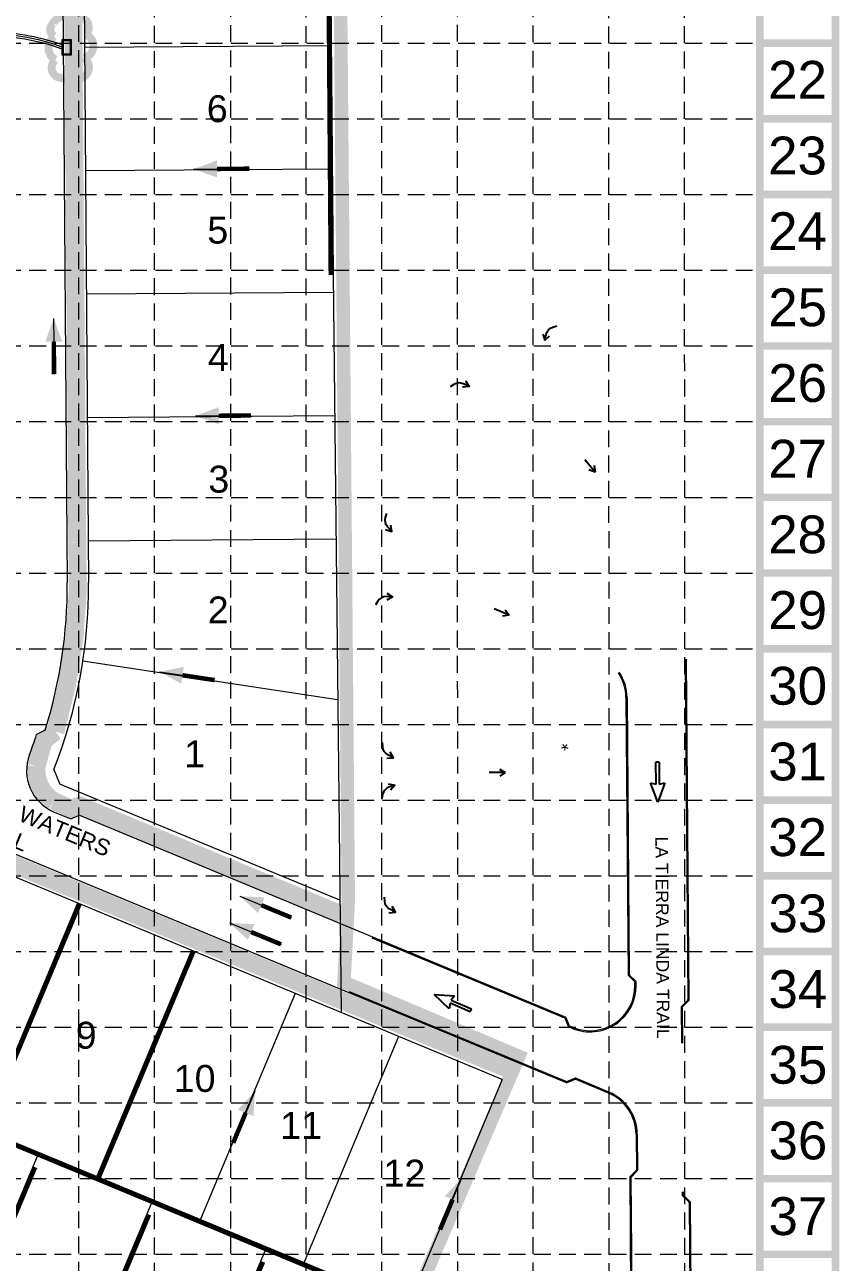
# Model space of a CAD drawing. Extents: x 2510300 to 2511653, y 7110042 to 7112204.
# Drawn here: x 2511290 to 2511653, y 7110917 to 7111469 of the extents above; entities that cross this region are included whole.
import ezdxf
from ezdxf.enums import TextEntityAlignment as Align

# ---------------------------------------------------------------- set-up
doc = ezdxf.new("R2010")
doc.units = 0
doc.header["$LTSCALE"] = 100
doc.header["$MEASUREMENT"] = 0
for name, pattern in [('DASHED', [0.75, 0.5, -0.25]), ('HIDDEN', [0.375, 0.25, -0.125]), ('HIDDEN2', [0.1875, 0.125, -0.0625])]:
    doc.linetypes.add(name, pattern=pattern)
for name, color, linetype in [('BASE', 7, 'Continuous'), ('C-WALL-N', 7, 'HIDDEN2'), ('EROSION BLANKETS', 84, 'Continuous'), ('GRID', 254, 'DASHED'), ('LEGEND', 7, 'Continuous'), ('LIMITS OF DISTURBANCE', 1, 'Continuous'), ('new', 7, 'Continuous'), ('STORM', 5, 'Continuous')]:
    doc.layers.add(name, color=color, linetype=linetype)
doc.styles.get("Standard").update_dxf_attribs({"font": 'ARIAL.TTF'})

# ---------------------------------------------------------------- blocks, each defined once
blk = doc.blocks.new('HOE001GR$0$CSA')
for p, q in [((-0.063, -0.171), (0, 0)), ((0, 0), (0.063, -0.171)), ((-0.014, -0.16), (-0.063, -0.171)), ((-0.014, -0.356), (-0.014, -0.16)), ((0.063, -0.171), (0.014, -0.16)), ((0.014, -0.16), (0.014, -0.356)), ((-0.014, -0.356), (0.014, -0.356))]:
    blk.add_line(p, q)

msp = doc.modelspace()

# ---------------------------------------------------------------- linework, layer by layer
at = {"layer": 'BASE', "const_width": 3.37}
for points in [[(2511651.42, 7110043.53), (2511651.42, 7112202.68), (2510301.95, 7112202.68), (2510301.95, 7110043.53)], [(2511617.68, 7110077.27), (2511617.68, 7112168.94), (2510335.69, 7112168.94), (2510335.69, 7110077.27)]]:
    msp.add_lwpolyline(points, close=True, dxfattribs=at)
for points in [[(2511651.42, 7111460.47), (2511617.68, 7111460.47)], [(2511651.42, 7111426.74), (2511617.68, 7111426.74)], [(2511651.42, 7111393), (2511617.68, 7111393)], [(2511651.42, 7111359.26), (2511617.68, 7111359.26)], [(2511651.42, 7111325.53), (2511617.68, 7111325.53)], [(2511651.42, 7111291.79), (2511617.68, 7111291.79)], [(2511651.42, 7111258.05), (2511617.68, 7111258.05)], [(2511651.42, 7111224.32), (2511617.68, 7111224.32)], [(2511651.42, 7111190.58), (2511617.68, 7111190.58)], [(2511651.42, 7111156.84), (2511617.68, 7111156.84)], [(2511651.42, 7111123.11), (2511617.68, 7111123.11)], [(2511651.42, 7111089.37), (2511617.68, 7111089.37)], [(2511651.42, 7111055.63), (2511617.68, 7111055.63)], [(2511651.42, 7111021.9), (2511617.68, 7111021.9)], [(2511651.42, 7110988.16), (2511617.68, 7110988.16)], [(2511651.42, 7110954.42), (2511617.68, 7110954.42)], [(2511651.42, 7110920.69), (2511617.68, 7110920.69)]]:
    msp.add_lwpolyline(points, dxfattribs=at)
at = {"layer": 'C-WALL-N', "color": 33, "linetype": 'Continuous', "const_width": 2, "flags": 128}
for points in [[(2511426.39, 7111357.2), (2511421.62, 7112009.85)], [(2511271.5, 7110974.47), (2511314.41, 7111076.84)], [(2511322.3, 7110953.39), (2511365.21, 7111055.76)], [(2511123.18, 7111037.1), (2511479.06, 7110889.42)], [(2511253.61, 7110861.72), (2511294.59, 7110959.48)], [(2511304.41, 7110840.64), (2511345.39, 7110938.4)], [(2511355.21, 7110819.56), (2511396.19, 7110917.32)]]:
    msp.add_lwpolyline(points, dxfattribs=at)
at = {"layer": 'EROSION BLANKETS', "const_width": 8}
msp.add_lwpolyline([(2511308.22, 7111919.42), (2511313.36, 7111238.1, -0.085206), (2511303.64, 7111153.65), (2511298.41, 7111149.69), (2511295.25, 7111138.21, 0.288175), (2511302.89, 7111122.73), (2511310.61, 7111119.25), (2511314.32, 7111120.74), (2511431.16, 7111072.12)], format="xyb", dxfattribs=at)
msp.add_lwpolyline([(2511509.75, 7111001.55), (2511477.13, 7111014.87), (2511120.75, 7111162.55)], dxfattribs=at)
at = {"layer": 'GRID', "color": 252, "linetype": 'HIDDEN', "lineweight": 0, "ltscale": 0.3}
for p, q in [((2511314.17, 7110212.32), (2511314.05, 7112168.94)), ((2511347.88, 7110211.92), (2511347.79, 7112168.94)), ((2511381.93, 7110212.23), (2511381.67, 7112169.7)), ((2511415.48, 7110211.88), (2511415.41, 7112169.7)), ((2511449.25, 7110212.29), (2511449.15, 7112169.7)), ((2511483.05, 7110212.41), (2511482.88, 7112169.7)), ((2511516.72, 7110212.11), (2511516.62, 7112169.7)), ((2511550.53, 7110211.67), (2511550.36, 7112169.7)), ((2511584.29, 7110211.76), (2511584.09, 7112169.7)), ((2510335.69, 7111460.47), (2511617.68, 7111460.47)), ((2510335.69, 7111426.74), (2511617.68, 7111426.74)), ((2510335.69, 7111393), (2511617.68, 7111393)), ((2510335.69, 7111359.26), (2511617.68, 7111359.26)), ((2510335.69, 7111325.53), (2511617.68, 7111325.53)), ((2510335.69, 7111291.79), (2511617.68, 7111291.79)), ((2510335.69, 7111258.05), (2511617.68, 7111258.05)), ((2510335.69, 7111224.32), (2511617.68, 7111224.32)), ((2510335.69, 7111190.58), (2511617.68, 7111190.58)), ((2510335.69, 7111156.84), (2511617.68, 7111156.84)), ((2510335.69, 7111123.11), (2511617.68, 7111123.11)), ((2510335.69, 7111089.37), (2511617.68, 7111089.37)), ((2510335.69, 7111055.63), (2511617.68, 7111055.63)), ((2510335.69, 7111021.9), (2511617.68, 7111021.9)), ((2510335.69, 7110988.16), (2511617.68, 7110988.16)), ((2510335.69, 7110954.42), (2511617.68, 7110954.42)), ((2510335.69, 7110920.69), (2511617.68, 7110920.69))]:
    msp.add_line(p, q, dxfattribs=at)
at = {"layer": 'LEGEND', "color": 170, "ltscale": 100, "const_width": 3.54}
msp.add_lwpolyline([(2511303.54, 7111453.04, 0.520567), (2511303.54, 7111453.04, 0.765195), (2511307.46, 7111444.97, 0.417879), (2511314.72, 7111444.82, 0.6649), (2511316.24, 7111453.96, 0.744833), (2511317.25, 7111464.28, 0.975642), (2511310.69, 7111470.8, 0.520567), (2511302.66, 7111469.31, 0.520567), (2511303.11, 7111463.43, 0.540264), (2511303.54, 7111453.04)], format="xyb", close=True, dxfattribs=at)
at = {"layer": 'LIMITS OF DISTURBANCE', "linetype": 'HIDDEN2', "ltscale": 3, "const_width": 6}
msp.add_lwpolyline([(2511442.63, 7110480.16), (2511437.04, 7110772.23), (2511455.34, 7110764.12), (2511504.76, 7110884.61), (2511463.79, 7110900.45), (2511510.29, 7111008.92), (2511432.26, 7111041.99), (2511434.2, 7111077.91), (2511425.46, 7112095.79)], dxfattribs=at)
at = {"layer": 'new', "color": 7, "lineweight": 0}
for p, q in [((2511422.02, 7112092.06), (2511427.39, 7111357.21)), ((2511422.02, 7112092.06), (2511427.39, 7111357.21)), ((2511303.81, 7111915.13), (2511308.89, 7111220.01)), ((2511303.81, 7111915.13), (2511308.89, 7111220.01)), ((2511427.39, 7111357.21), (2511430.97, 7111028.48)), ((2511427.39, 7111357.21), (2511430.97, 7111028.48)), ((2511434.61, 7111037.25), (2511118.36, 7111168.49)), ((2511434.61, 7111037.25), (2511118.36, 7111168.49)), ((2511299.02, 7111154.26), (2511295.23, 7111152.29)), ((2511299.02, 7111154.26), (2511295.23, 7111152.29)), ((2511299.02, 7111154.26), (2511299.02, 7111154.26)), ((2511299.02, 7111154.26), (2511299.02, 7111154.26)), ((2511295.23, 7111152.29), (2511295.23, 7111152.29)), ((2511295.23, 7111152.29), (2511295.23, 7111152.29)), ((2511303.09, 7111117.81), (2511310.44, 7111114.76)), ((2511303.09, 7111117.81), (2511310.44, 7111114.76)), ((2511310.44, 7111114.76), (2511314.35, 7111116.39)), ((2511310.44, 7111114.76), (2511314.35, 7111116.39)), ((2511314.35, 7111116.39), (2511444.96, 7111062.19)), ((2511314.35, 7111116.39), (2511444.96, 7111062.19)), ((2511502.84, 7110998.65), (2511430.97, 7111028.48)), ((2511502.84, 7110998.65), (2511430.97, 7111028.48)), ((2511502.84, 7110998.65), (2511459.93, 7110896.28)), ((2511502.84, 7110998.65), (2511459.93, 7110896.28))]:
    msp.add_line(p, q, dxfattribs=at)
at = {"layer": 'new', "lineweight": 0}
for p, q in [((2511313.31, 7111915.2), (2511318.39, 7111220.08)), ((2511313.31, 7111915.2), (2511318.39, 7111220.08)), ((2511306.62, 7111462.12), (2511310.62, 7111462.15)), ((2511306.67, 7111455.12), (2511306.62, 7111462.12)), ((2511307.13, 7111461.62), (2511310.13, 7111461.64)), ((2511307.17, 7111455.62), (2511307.13, 7111461.62)), ((2511310.13, 7111461.64), (2511310.17, 7111455.64)), ((2511310.62, 7111462.15), (2511310.67, 7111455.15)), ((2511316.65, 7111458.69), (2511426.65, 7111459.5)), ((2511316.65, 7111458.69), (2511426.65, 7111459.5)), ((2511310.67, 7111455.15), (2511306.67, 7111455.12)), ((2511310.17, 7111455.64), (2511307.17, 7111455.62)), ((2511317.05, 7111403.69), (2511427.05, 7111404.5)), ((2511317.05, 7111403.69), (2511427.05, 7111404.5)), ((2511365.21, 7111404.35), (2511375.62, 7111404.42)), ((2511375.62, 7111404.42), (2511390.08, 7111404.53)), ((2511317.45, 7111348.69), (2511427.48, 7111349.5)), ((2511317.45, 7111348.69), (2511427.48, 7111349.5)), ((2511302.83, 7111337.83), (2511302.9, 7111327.42)), ((2511302.9, 7111327.42), (2511303.02, 7111312.96)), ((2511317.85, 7111293.7), (2511428.08, 7111294.5)), ((2511317.85, 7111293.7), (2511428.08, 7111294.5)), ((2511366.01, 7111294.35), (2511376.43, 7111294.42)), ((2511376.43, 7111294.42), (2511390.89, 7111294.53)), ((2511318.26, 7111238.7), (2511428.68, 7111239.5)), ((2511318.26, 7111238.7), (2511428.68, 7111239.5)), ((2511315.9, 7111185.16), (2511429.45, 7111168.02)), ((2511315.9, 7111185.16), (2511429.45, 7111168.02)), ((2511350.01, 7111180.32), (2511360.3, 7111178.76)), ((2511360.3, 7111178.76), (2511374.6, 7111176.61)), ((2511430.97, 7111028.48), (2511114.72, 7111159.71)), ((2511430.97, 7111028.48), (2511114.72, 7111159.71)), ((2511302.93, 7111136.83), (2511305.66, 7111130.28)), ((2511302.93, 7111136.83), (2511305.66, 7111130.28)), ((2511430.43, 7111078.51), (2511305.66, 7111130.28)), ((2511430.43, 7111078.51), (2511305.66, 7111130.28)), ((2511313.49, 7111077.23), (2511270.58, 7110974.86)), ((2511313.49, 7111077.23), (2511270.58, 7110974.86)), ((2511385.82, 7111080.29), (2511395.44, 7111076.29)), ((2511395.44, 7111076.29), (2511408.8, 7111070.76)), ((2511381.25, 7111068.35), (2511390.87, 7111064.35)), ((2511390.87, 7111064.35), (2511404.23, 7111058.82)), ((2511459.93, 7110896.28), (2511072.18, 7111057.19)), ((2511459.93, 7110896.28), (2511072.18, 7111057.19)), ((2511364.29, 7111056.15), (2511321.38, 7110953.77)), ((2511364.29, 7111056.15), (2511321.38, 7110953.77)), ((2511410.47, 7111036.98), (2511367.56, 7110934.61)), ((2511410.47, 7111036.98), (2511367.56, 7110934.61)), ((2511456.66, 7111017.82), (2511413.75, 7110915.45)), ((2511456.66, 7111017.82), (2511413.75, 7110915.45)), ((2511392.51, 7110993.33), (2511388.48, 7110983.73)), ((2511388.48, 7110983.73), (2511382.9, 7110970.39)), ((2511252.69, 7110862.1), (2511295.6, 7110964.47)), ((2511252.69, 7110862.1), (2511295.6, 7110964.47)), ((2511484.73, 7110954.68), (2511480.7, 7110945.07)), ((2511480.7, 7110945.07), (2511475.12, 7110931.74)), ((2511303.49, 7110841.02), (2511346.4, 7110943.39)), ((2511303.49, 7110841.02), (2511346.4, 7110943.39)), ((2511354.29, 7110819.94), (2511397.2, 7110922.31)), ((2511354.29, 7110819.94), (2511397.2, 7110922.31))]:
    msp.add_line(p, q, dxfattribs=at)
at = {"layer": 'new', "color": 7}
for p, q in [((2511544.26, 7111269.31, -439.74), (2511539.72, 7111274.81, -439.74)), ((2511544.26, 7111269.31), (2511541.46, 7111270.25)), ((2511543.87, 7111272.24), (2511544.26, 7111269.31)), ((2511505.86, 7111205.52, -439.74), (2511499.3, 7111208.33, -439.74)), ((2511505.86, 7111205.52), (2511502.95, 7111205.07)), ((2511504.18, 7111207.94), (2511505.86, 7111205.52)), ((2511504.19, 7111135.41, -439.74), (2511497.06, 7111135.36, -439.74)), ((2511501.67, 7111136.96), (2511504.19, 7111135.41)), ((2511504.19, 7111135.41), (2511501.7, 7111133.83))]:
    msp.add_line(p, q, dxfattribs=at)
at = {"layer": 'new', "color": 252, "lineweight": 0}
for p, q in [((2511584.37, 7111185.99), (2511585.56, 7111034.23)), ((2511584.87, 7111186), (2511586.06, 7111033.82)), ((2511558.01, 7111168.87), (2511558.98, 7111045.06)), ((2511558.51, 7111168.88), (2511559.47, 7111045.48)), ((2511444.77, 7111061.73), (2511530.67, 7111026.08)), ((2511444.96, 7111062.19), (2511531.24, 7111026.38)), ((2511558.98, 7111045.06), (2511562, 7111042.08)), ((2511559.62, 7111045.13), (2511562.35, 7111042.44)), ((2511562.01, 7111040.48), (2511562, 7111042.08)), ((2511562.51, 7111040.48), (2511562.5, 7111042.09)), ((2511531.47, 7110997.06), (2511434.61, 7111037.25)), ((2511531.28, 7110997.68), (2511434.81, 7111037.71)), ((2511582.73, 7111031.15), (2511585.42, 7111033.88)), ((2511583.09, 7111030.8), (2511586.06, 7111033.82)), ((2511582.59, 7111030.79), (2511582.71, 7111014.76)), ((2511583.09, 7111030.8), (2511583.21, 7111014.77)), ((2511532.4, 7111022.27), (2511530.94, 7111025.81)), ((2511532.86, 7111022.46), (2511531.24, 7111026.38)), ((2511532.67, 7111022), (2511534.15, 7111021.39)), ((2511532.86, 7111022.46), (2511534.35, 7111021.85)), ((2511531.47, 7110997.06), (2511535.39, 7110998.68)), ((2511531.66, 7110997.68), (2511535.2, 7110999.14)), ((2511550.2, 7110992.53), (2511535.39, 7110998.68)), ((2511550.39, 7110993), (2511535.58, 7110999.14)), ((2511562.53, 7110974.22), (2511562.66, 7110958.19)), ((2511563.03, 7110974.22), (2511563.16, 7110958.19)), ((2511559.68, 7110955.17), (2511562.66, 7110958.19)), ((2511560.33, 7110955.11), (2511563.01, 7110957.84)), ((2511559.68, 7110955.17), (2511561.21, 7110759.9)), ((2511560.18, 7110955.17), (2511561.71, 7110760.32)), ((2511583.25, 7110946.9), (2511583.23, 7110948.5)), ((2511586.12, 7110943.86), (2511583.39, 7110946.54)), ((2511583.75, 7110946.9), (2511583.73, 7110948.51)), ((2511586.77, 7110943.92), (2511583.75, 7110946.9)), ((2511587.82, 7110746.39), (2511586.27, 7110943.51)), ((2511588.32, 7110745.97), (2511586.77, 7110943.92))]:
    msp.add_line(p, q, dxfattribs=at)
at = {"layer": 'new'}
for points in [[(2511365.21, 7111404.35, 0, 7.57, 0), (2511375.62, 7111404.42, 7.57, 7.57, 0)], [(2511302.83, 7111337.83, 0, 7.57, 0), (2511302.9, 7111327.42, 7.57, 7.57, 0)], [(2511366.01, 7111294.35, 0, 7.57, 0), (2511376.43, 7111294.42, 7.57, 7.57, 0)], [(2511350.01, 7111180.32, 0, 7.57, 0), (2511360.3, 7111178.76, 7.57, 7.57, 0)], [(2511385.82, 7111080.29, 0, 7.57, 0), (2511395.44, 7111076.29, 7.57, 7.57, 0)], [(2511381.25, 7111068.35, 0, 7.57, 0), (2511390.87, 7111064.35, 7.57, 7.57, 0)], [(2511392.51, 7110993.33, 0, 7.57, 0), (2511388.48, 7110983.73, 7.57, 7.57, 0)], [(2511484.73, 7110954.68, 0, 7.57, 0), (2511480.7, 7110945.07, 7.57, 7.57, 0)]]:
    msp.add_lwpolyline(points, format="xyseb", dxfattribs=at)
at = {"layer": 'new', "const_width": 2}
for points in [[(2511375.62, 7111404.42), (2511390.08, 7111404.53)], [(2511302.9, 7111327.42), (2511303.02, 7111312.96)], [(2511376.43, 7111294.42), (2511390.89, 7111294.53)], [(2511360.3, 7111178.76), (2511374.6, 7111176.61)], [(2511395.44, 7111076.29), (2511408.8, 7111070.76)], [(2511390.87, 7111064.35), (2511404.23, 7111058.82)], [(2511388.48, 7110983.73), (2511382.9, 7110970.39)], [(2511480.7, 7110945.07), (2511475.12, 7110931.74)]]:
    msp.add_lwpolyline(points, dxfattribs=at)
at = {"layer": 'new', "color": 7, "elevation": 876.55}
for points in [[(2511520.88, 7111330.84), (2511521.82, 7111328.04), (2511523.92, 7111330.11)], [(2511486.43, 7111309.95), (2511488.03, 7111307.48), (2511485.1, 7111307.12)], [(2511450.77, 7111243.67), (2511453.59, 7111242.83), (2511453.11, 7111245.73)], [(2511451.43, 7111215.37), (2511453.91, 7111213.77), (2511451.38, 7111212.24)], [(2511451.4, 7111141.82), (2511454.34, 7111142.03), (2511452.86, 7111144.58)], [(2511452.02, 7111130.43), (2511454.9, 7111129.8), (2511453.07, 7111127.49)], [(2511452.28, 7111072.95), (2511455.22, 7111073.16), (2511453.74, 7111075.71)]]:
    msp.add_lwpolyline(points, dxfattribs=at)
at = {"layer": 'new', "color": 7, "elevation": 436.81}
for points in [[(2511521.82, 7111328.04), (2511522.47, 7111330.75, -0.261257), (2511525.38, 7111333.89), (2511527.16, 7111334.47)], [(2511488.03, 7111307.48), (2511485.5, 7111308.66, 0.261257), (2511481.23, 7111308.35), (2511479.67, 7111307.31)], [(2511453.59, 7111242.83), (2511451.74, 7111244.92, -0.261257), (2511450.84, 7111249.1), (2511451.39, 7111250.89)], [(2511453.91, 7111213.77), (2511451.12, 7111213.81, 0.261257), (2511447.35, 7111211.78), (2511446.34, 7111210.2)], [(2511454.34, 7111142.03), (2511451.88, 7111143.33, -0.261257), (2511449.55, 7111146.93), (2511449.43, 7111148.8)], [(2511454.9, 7111129.8), (2511452.27, 7111128.86, 0.261257), (2511449.47, 7111125.63), (2511449.09, 7111123.79)], [(2511455.22, 7111073.16), (2511452.75, 7111074.47, -0.261257), (2511450.43, 7111078.06), (2511450.31, 7111079.93)]]:
    msp.add_lwpolyline(points, format="xyb", dxfattribs=at)
at = {"layer": 'new', "lineweight": 0}
for centre, radius, start, end in [((2511273.17, 7111364.57), 100.88, 70.6244, 90.2595), ((2511273.17, 7111364.57), 100, 70.1388, 90.2595), ((2511273.17, 7111364.57), 99.12, 70.2599, 90.2595), ((2511095.4, 7111218.44), 223, 338.5312, 0.4191), ((2511095.4, 7111218.44), 223, 338.5312, 0.4191)]:
    msp.add_arc(centre, radius, start, end, dxfattribs=at)
at = {"layer": 'new', "color": 7, "lineweight": 0}
for centre, radius, start, end in [((2511095.4, 7111218.44), 213.5, 342.5056, 0.4191), ((2511095.4, 7111218.44), 213.5, 342.5056, 0.4191), ((2511095.4, 7111218.44), 210.5, 339.118, 341.6838), ((2511095.4, 7111218.44), 210.5, 339.118, 341.6838), ((2511310.76, 7111136.28), 20, 159.1181, 247.4629), ((2511310.76, 7111136.28), 20, 159.1181, 247.4629)]:
    msp.add_arc(centre, radius, start, end, dxfattribs=at)
at = {"layer": 'new', "color": 252, "lineweight": 0}
for centre, radius, start, end in [((2511538.01, 7111168.72), 20, 0.4488, 33.863), ((2511538.01, 7111168.72), 20.5, 0.4488, 33.863), ((2511559.97, 7111045.48), 0.5, 180.4488, 225.4488), ((2511542.01, 7111040.32), 20.5, 247.4628, 0.4488), ((2511542.01, 7111040.32), 20, 247.4628, 0.4488), ((2511562, 7111042.08), 0.5, 0.4488, 45.4488), ((2511585.06, 7111034.23), 0.5, 315.4488, 0.4488), ((2511583.09, 7111030.8), 0.5, 135.4488, 180.4488), ((2511530.48, 7111025.62), 0.5, 22.4628, 67.4628), ((2511532.86, 7111022.46), 0.5, 202.4628, 247.4628), ((2511531.47, 7110998.14), 0.5, 247.4628, 292.4628), ((2511535.39, 7110998.68), 0.5, 67.4628, 112.4628), ((2511542.53, 7110974.06), 20, 0.4488, 67.4628), ((2511542.53, 7110974.06), 20.5, 0.4488, 67.4628), ((2511562.66, 7110958.19), 0.5, 315.4488, 0.4488), ((2511560.68, 7110954.76), 0.5, 135.4488, 180.4488), ((2511583.75, 7110946.9), 0.5, 180.4488, 225.4488), ((2511585.77, 7110943.5), 0.5, 0.4488, 45.4488)]:
    msp.add_arc(centre, radius, start, end, dxfattribs=at)
at = {"layer": 'STORM', "lineweight": 0}
for p, q in [((2511306.62, 7111462.12), (2511310.62, 7111462.15)), ((2511306.67, 7111455.12), (2511306.62, 7111462.12)), ((2511307.13, 7111461.62), (2511310.13, 7111461.64)), ((2511307.17, 7111455.62), (2511307.13, 7111461.62)), ((2511310.13, 7111461.64), (2511310.17, 7111455.64)), ((2511310.62, 7111462.15), (2511310.67, 7111455.15)), ((2511310.67, 7111455.15), (2511306.67, 7111455.12)), ((2511310.17, 7111455.64), (2511307.17, 7111455.62))]:
    msp.add_line(p, q, dxfattribs=at)
for radius, start in [(100.88, 70.6244), (100, 70.1388), (99.12, 70.2599)]:
    msp.add_arc((2511273.17, 7111364.57), radius, start, 90.2595, dxfattribs=at)

# ---------------------------------------------------------------- block references
at = {"layer": 'new', "lineweight": 0, "yscale": 50.00000039488077, "zscale": 50.00000039453651}
for p, xscale, rotation in [((2511572.2, 7111122.22), 50.00000039414473, 180.3858826612127), ((2511472.51, 7111036.45), 50.00000039414474, 66.60253577637658)]:
    msp.add_blockref('HOE001GR$0$CSA', p, dxfattribs=dict(at, xscale=xscale, rotation=rotation))

# ---------------------------------------------------------------- texts
at = {"layer": 'BASE'}
for s, p in [('22', (2511634.5, 7111444.14)), ('23', (2511634.5, 7111410.41)), ('24', (2511634.5, 7111376.67)), ('25', (2511634.56, 7111342.76)), ('26', (2511634.56, 7111309.02)), ('27', (2511634.56, 7111275.28)), ('28', (2511634.56, 7111241.55)), ('29', (2511634.56, 7111207.81)), ('30', (2511634.56, 7111174.07)), ('31', (2511634.56, 7111140.34)), ('32', (2511634.56, 7111106.6)), ('33', (2511634.66, 7111072.64)), ('34', (2511634.66, 7111038.9)), ('35', (2511634.66, 7111005.16)), ('36', (2511634.66, 7110971.43)), ('37', (2511634.66, 7110937.69))]:
    msp.add_text(s, height=16.868, dxfattribs=at).set_placement(p, align=Align.MIDDLE_CENTER)
at = {"layer": 'new', "lineweight": 0}
for s, p in [('6', (2511375.77, 7111431.27)), ('6', (2511375.77, 7111431.27)), ('5', (2511376, 7111377.08)), ('5', (2511376, 7111377.08)), ('4', (2511376.24, 7111320.34)), ('4', (2511376.24, 7111320.34)), ('3', (2511376.47, 7111266.16)), ('3', (2511376.47, 7111266.16)), ('2', (2511376.19, 7111207.96)), ('2', (2511376.19, 7111207.96)), ('1', (2511365.7, 7111143.78)), ('1', (2511365.7, 7111143.78)), ('9', (2511317.33, 7111018.34)), ('9', (2511317.33, 7111018.34)), ('10', (2511365.69, 7110999.08)), ('10', (2511365.69, 7110999.08)), ('11', (2511413.17, 7110978.1)), ('11', (2511413.17, 7110978.1)), ('12', (2511459.2, 7110956.95)), ('12', (2511459.2, 7110956.95))]:
    msp.add_text(s, height=12, dxfattribs=at).set_placement(p, align=Align.MIDDLE)
msp.add_text('*', height=6, rotation=250.7351, dxfattribs=at).set_placement((2511527.12, 7111149.71, -696.5))
at = {"layer": 'new', "color": 7, "lineweight": 0}
msp.add_text('LA TIERRA LINDA TRAIL', height=5.6, rotation=270.4488, dxfattribs=at).set_placement((2511571.13, 7111106.8))
at = {"layer": 'new', "color": 7, "lineweight": 0, "insert": (2511283.64, 7111123.22), "char_height": 7.2, "width": 106.5253, "attachment_point": 2, "rotation": 337.4628}
msp.add_mtext('LAUGHING WATERS TRAIL', dxfattribs=at)

doc.saveas('drawing.dxf')
